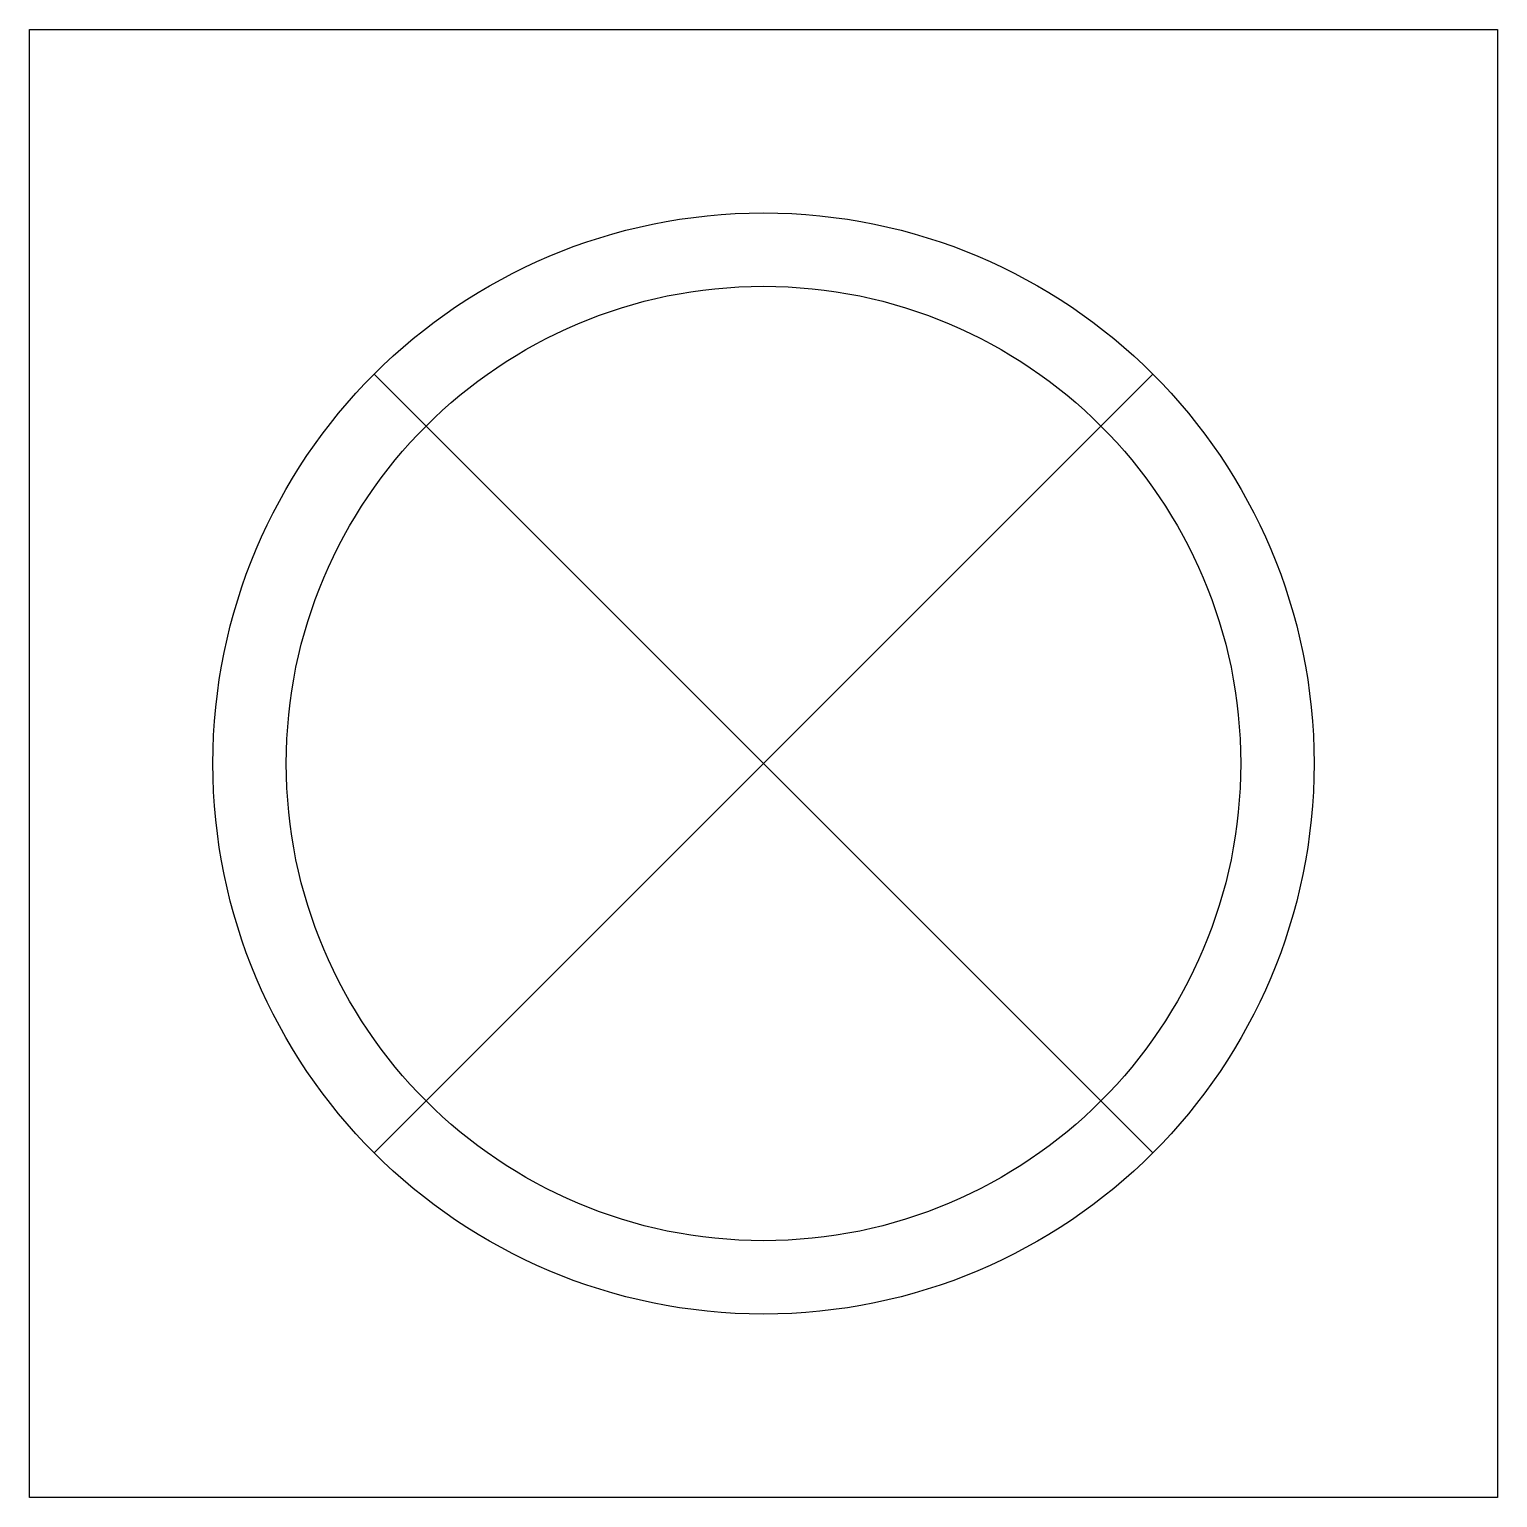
# Model space of a CAD drawing. Header units: millimetres. Extents: x -94 to 94, y -94 to 94.
import ezdxf

# ---------------------------------------------------------------- set-up
doc = ezdxf.new("R2010")
doc.units = ezdxf.units.MM
doc.header["$MEASUREMENT"] = 0

msp = doc.modelspace()

# ---------------------------------------------------------------- linework, layer by layer
msp.add_lwpolyline([(93.75, -93.75), (-93.75, -93.75), (-93.75, 93.75), (93.75, 93.75)], close=True)
at = {"color": 8}
for points in [[(-49.72, 49.72), (49.72, -49.72)], [(-49.72, -49.72), (49.72, 49.72)]]:
    msp.add_lwpolyline(points, dxfattribs=at)
msp.add_circle((0, 0), 70.31)
msp.add_circle((0, 0), 60.94, dxfattribs=at)

doc.saveas('drawing.dxf')
